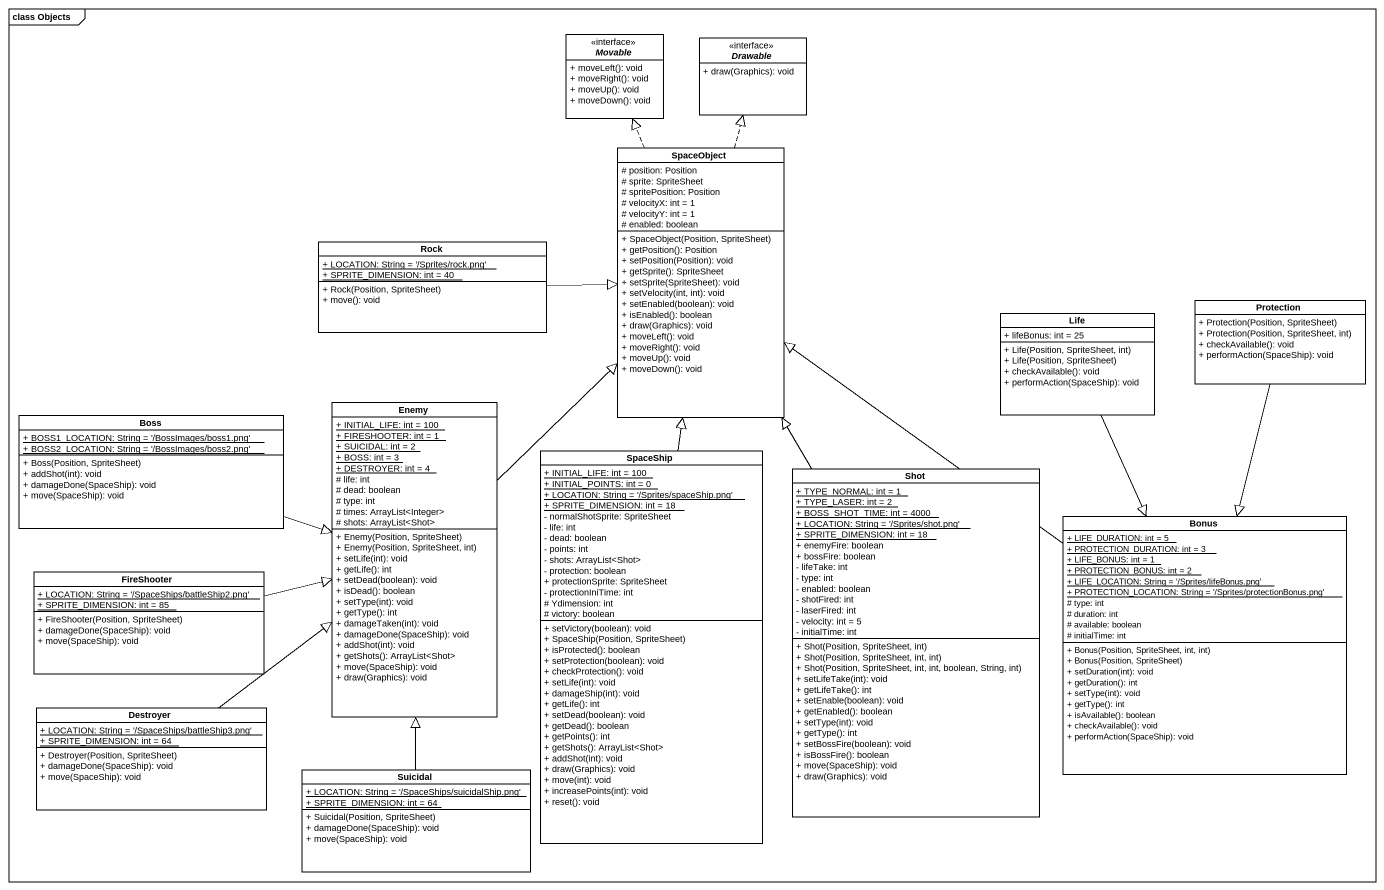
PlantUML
@startuml
mainframe class Objects
hide circle
hide empty members
skinparam classAttributeIconSize 0
interface Movable <<interface>> {
  + moveLeft(): void
  + moveRight(): void
  + moveUp(): void
  + moveDown(): void
}
interface Drawable <<interface>> {
  + draw(Graphics): void
}
class SpaceObject {
  # position: Position
  # sprite: SpriteSheet
  # spritePosition: Position
  # velocityX: int = 1
  # velocityY: int = 1
  # enabled: boolean
  + SpaceObject(Position, SpriteSheet)
  + getPosition(): Position
  + setPosition(Position): void
  + getSprite(): SpriteSheet
  + setSprite(SpriteSheet): void
  + setVelocity(int, int): void
  + setEnabled(boolean): void
  + isEnabled(): boolean
  + draw(Graphics): void
  + moveLeft(): void
  + moveRight(): void
  + moveUp(): void
  + moveDown(): void
}
class Rock {
  {static} + LOCATION: String = '/Sprites/rock.png'
  {static} + SPRITE_DIMENSION: int = 40
  + Rock(Position, SpriteSheet)
  + move(): void
}
class Life {
  + lifeBonus: int = 25
  + Life(Position, SpriteSheet, int)
  + Life(Position, SpriteSheet)
  + checkAvailable(): void
  + performAction(SpaceShip): void
}
class Protection {
  + Protection(Position, SpriteSheet)
  + Protection(Position, SpriteSheet, int)
  + checkAvailable(): void
  + performAction(SpaceShip): void
}
class Enemy {
  {static} + INITIAL_LIFE: int = 100
  {static} + FIRESHOOTER: int = 1
  {static} + SUICIDAL: int = 2
  {static} + BOSS: int = 3
  {static} + DESTROYER: int = 4
  # life: int
  # dead: boolean
  # type: int
  # times: ArrayList<Integer>
  # shots: ArrayList<Shot>
  + Enemy(Position, SpriteSheet)
  + Enemy(Position, SpriteSheet, int)
  + setLife(int): void
  + getLife(): int
  + setDead(boolean): void
  + isDead(): boolean
  + setType(int): void
  + getType(): int
  + damageTaken(int): void
  + damageDone(SpaceShip): void
  + addShot(int): void
  + getShots(): ArrayList<Shot>
  + move(SpaceShip): void
  + draw(Graphics): void
}
class Boss {
  {static} + BOSS1_LOCATION: String = '/BossImages/boss1.png'
  {static} + BOSS2_LOCATION: String = '/BossImages/boss2.png'
  + Boss(Position, SpriteSheet)
  + addShot(int): void
  + damageDone(SpaceShip): void
  + move(SpaceShip): void
}
class SpaceShip {
  {static} + INITIAL_LIFE: int = 100
  {static} + INITIAL_POINTS: int = 0
  {static} + LOCATION: String = '/Sprites/spaceShip.png'
  {static} + SPRITE_DIMENSION: int = 18
  - normalShotSprite: SpriteSheet
  - life: int
  - dead: boolean
  - points: int
  - shots: ArrayList<Shot>
  - protection: boolean
  + protectionSprite: SpriteSheet
  - protectionIniTime: int
  # Ydimension: int
  # victory: boolean
  + setVictory(boolean): void
  + SpaceShip(Position, SpriteSheet)
  + isProtected(): boolean
  + setProtection(boolean): void
  + checkProtection(): void
  + setLife(int): void
  + damageShip(int): void
  + getLife(): int
  + setDead(boolean): void
  + getDead(): boolean
  + getPoints(): int
  + getShots(): ArrayList<Shot>
  + addShot(int): void
  + draw(Graphics): void
  + move(int): void
  + increasePoints(int): void
  + reset(): void
}
class Shot {
  {static} + TYPE_NORMAL: int = 1
  {static} + TYPE_LASER: int = 2
  {static} + BOSS_SHOT_TIME: int = 4000
  {static} + LOCATION: String = '/Sprites/shot.png'
  {static} + SPRITE_DIMENSION: int = 18
  + enemyFire: boolean
  + bossFire: boolean
  - lifeTake: int
  - type: int
  - enabled: boolean
  - shotFired: int
  - laserFired: int
  - velocity: int = 5
  - initialTime: int
  + Shot(Position, SpriteSheet, int)
  + Shot(Position, SpriteSheet, int, int)
  + Shot(Position, SpriteSheet, int, int, boolean, String, int)
  + setLifeTake(int): void
  + getLifeTake(): int
  + setEnable(boolean): void
  + getEnabled(): boolean
  + setType(int): void
  + getType(): int
  + setBossFire(boolean): void
  + isBossFire(): boolean
  + move(SpaceShip): void
  + draw(Graphics): void
}
class Bonus {
  {static} + LIFE_DURATION: int = 5
  {static} + PROTECTION_DURATION: int = 3
  {static} + LIFE_BONUS: int = 1
  {static} + PROTECTION_BONUS: int = 2
  {static} + LIFE_LOCATION: String = '/Sprites/lifeBonus.png'
  {static} + PROTECTION_LOCATION: String = '/Sprites/protectionBonus.png'
  # type: int
  # duration: int
  # available: boolean
  # initialTime: int
  + Bonus(Position, SpriteSheet, int, int)
  + Bonus(Position, SpriteSheet)
  + setDuration(int): void
  + getDuration(): int
  + setType(int): void
  + getType(): int
  + isAvailable(): boolean
  + checkAvailable(): void
  + performAction(SpaceShip): void
}
class FireShooter {
  {static} + LOCATION: String = '/SpaceShips/battleShip2.png'
  {static} + SPRITE_DIMENSION: int = 85
  + FireShooter(Position, SpriteSheet)
  + damageDone(SpaceShip): void
  + move(SpaceShip): void
}
class Destroyer {
  {static} + LOCATION: String = '/SpaceShips/battleShip3.png'
  {static} + SPRITE_DIMENSION: int = 64
  + Destroyer(Position, SpriteSheet)
  + damageDone(SpaceShip): void
  + move(SpaceShip): void
}
class Suicidal {
  {static} + LOCATION: String = '/SpaceShips/suicidalShip.png'
  {static} + SPRITE_DIMENSION: int = 64
  + Suicidal(Position, SpriteSheet)
  + damageDone(SpaceShip): void
  + move(SpaceShip): void
}
SpaceObject .up.|> Movable
SpaceObject .up.|> Drawable
Rock -right-|> SpaceObject
Life --|> Bonus
Protection --|> Bonus
Enemy -up-|> SpaceObject
Boss -right-|> Enemy
SpaceShip -up-|> SpaceObject
Shot -up-|> SpaceObject
Bonus -up-|> SpaceObject
FireShooter -right-|> Enemy
Destroyer -up-|> Enemy
Suicidal -up-|> Enemy
@enduml
